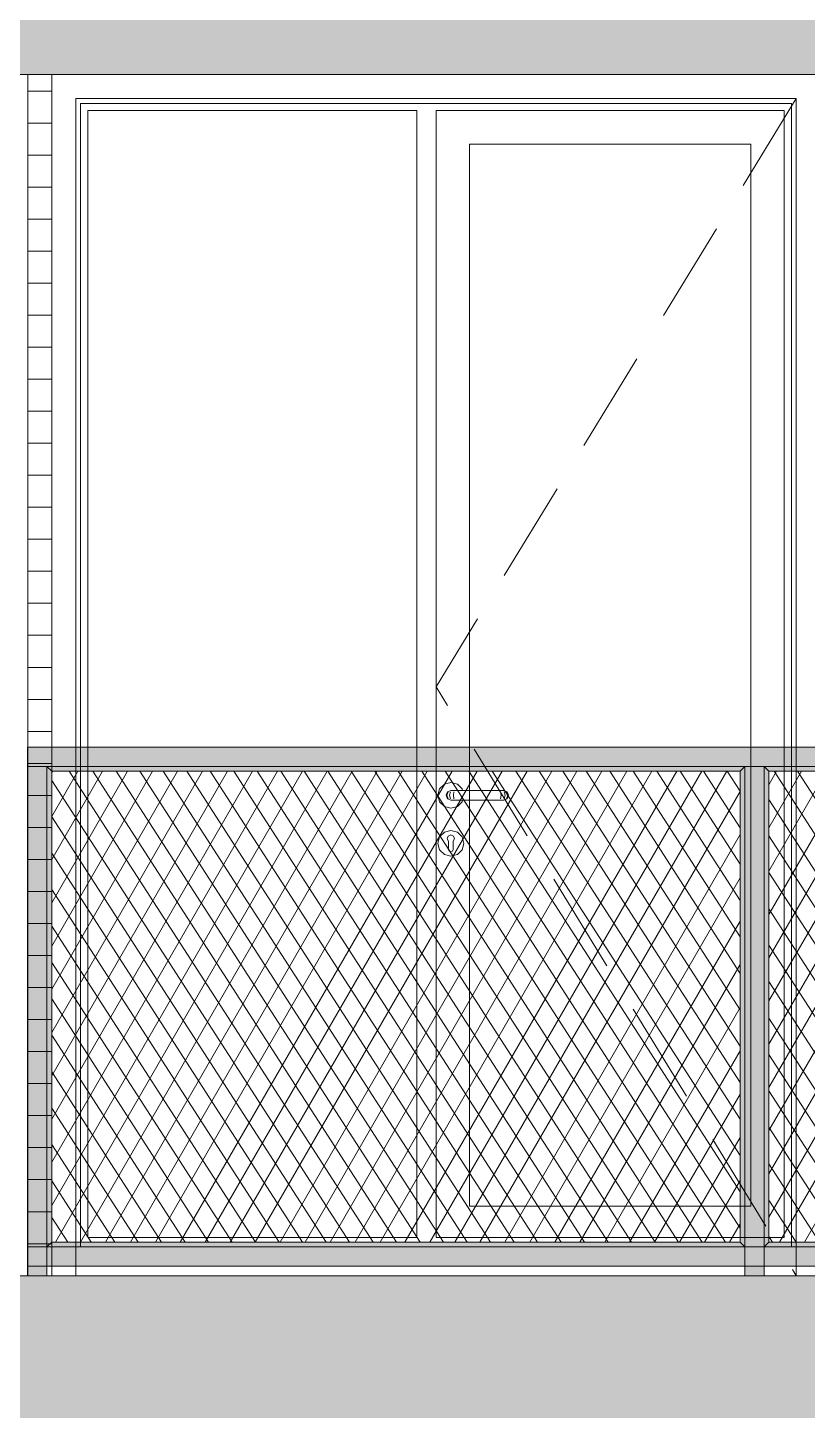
# Model space of a CAD drawing. Header units: millimetres. Extents: x 476244520 to 476657119, y 4620824743 to 4621446928.
# Drawn here: x 476547829 to 476549452, y 4621082065 to 4621084943 of the extents above; entities that cross this region are included whole.
import ezdxf

# ---------------------------------------------------------------- set-up
doc = ezdxf.new("R2010")
doc.units = ezdxf.units.MM
doc.header["$MEASUREMENT"] = 0
doc.linetypes.add('Hidden Line', pattern=[317.5, 211.666667, -105.833333])
for name, color, linetype, lineweight in [('2D Drafting - General_Pen_No__30_Pen_No__9_Pen_No__9_Pen_No__253', 252, 'Continuous', 0), ('2D Drafting - General_Pen_No__30_Pen_No__9_Pen_No__9_Pen_No__7', 7, 'Continuous', 0), ('2D Drafting - General_Pen_No__7_Pen_No__7', 7, 'Continuous', 0), ('New_2D Drafting - General_Pen_No__30_Pen_No__9_Pen_No__9_Pen_No__255', 255, 'Continuous', 0), ('New_2D Drafting - General_Pen_No__30_Pen_No__9_Pen_No__9_Pen_No__7', 7, 'Continuous', 0), ('New_2D Drafting - General_Pen_No__4', 7, 'Continuous', 0), ('New_2D Drafting - General_Pen_No__7', 7, 'Continuous', 0), ('New_Structural - Bearing_Pen_No__250', 7, 'Continuous', 0)]:
    doc.layers.add(name, color=color, linetype=linetype, lineweight=lineweight)
pattern_1 = [(60, (476844527.15, 4621385791.044), (-38.971143, 22.5), []), (122.833095, (476844527.15, 4621385791.044), (36.8060797, 18.75), [])]

msp = doc.modelspace()

# ---------------------------------------------------------------- hatches: boundary and pattern name
at = {"layer": '2D Drafting - General_Pen_No__30_Pen_No__9_Pen_No__9_Pen_No__253', "linetype": 'Continuous', "lineweight": 0}
h = msp.add_hatch(dxfattribs=at)
h.set_pattern_fill('BRICK___RUNNING_BOND', color=252, style=0, pattern_type=2)
h.set_pattern_definition([(0, (476584677.18, 4621075479.1), (0, 66.64), []), (90, (476584677.18, 4621075479.1), (-244.8, 0), [66.64, -66.64]), (90, (476584799.58, 4621075545.74), (-244.8, 0), [66.64, -66.64])])
h.paths.add_polyline_path([(476539459.138, 4621072645.531), (476540629.005, 4621072645.531), (476540629.014, 4621075245.539), (476540629.014, 4621076667.176), (476540629.014, 4621084845.531), (476540629.014, 4621085057.885), (476540629.014, 4621085545.532), (476546429.014, 4621085545.532), (476546429.014, 4621072645.531), (476553686.976, 4621072645.531), (476553729.155, 4621072645.531), (476553729.155, 4621075945.533), (476553729.155, 4621078445.544), (476553729.155, 4621079070.057), (476553729.155, 4621085545.544), (476557529.011, 4621085545.544), (476557529.011, 4621075245.549), (476556929.206, 4621075245.549), (476556929.206, 4621070445.499), (476563929.127, 4621070445.499), (476563929.127, 4621075251.999), (476563329.323, 4621075251.999), (476563329.323, 4621085545.544), (476567129.179, 4621085545.544), (476567129.179, 4621072645.445), (476569940.806, 4621072645.445), (476569940.806, 4621072645.531), (476570829.494, 4621072645.531), (476572429.494, 4621072645.531), (476574429.014, 4621072645.531), (476574429.014, 4621085545.532), (476580229.014, 4621085545.532), (476580229.014, 4621072645.531), (476581399.049, 4621072645.531), (476581399.049, 4621085945.125), (476580317.511, 4621085945.125), (476574428.978, 4621085945.125), (476553729.155, 4621085945.125), (476546829.014, 4621085945.125), (476539459.138, 4621085945.125)])
h.paths.add_polyline_path([(476546829.014, 4621082345.544), (476546829.014, 4621084845.531), (476553329.014, 4621084845.531), (476553329.014, 4621082345.544)], flags=0)
h.paths.add_polyline_path([(476546829.014, 4621075945.533), (476546829.014, 4621078445.544), (476553329.014, 4621078445.544), (476553329.014, 4621075945.533)], flags=0)
h.paths.add_polyline_path([(476546829.014, 4621079145.544), (476546829.014, 4621081645.544), (476553329.014, 4621081645.544), (476553329.014, 4621079145.544)], flags=0)
h.paths.add_polyline_path([(476549474.939, 4621072745.581), (476549479.055, 4621072745.581), (476549479.055, 4621075245.581), (476547879.055, 4621075245.582), (476547879.055, 4621072745.581)], flags=0)
h.paths.add_polyline_path([(476559629.231, 4621083245.531), (476559629.231, 4621084845.531), (476558029.231, 4621084845.531), (476558029.231, 4621083245.531)], flags=0)
h.paths.add_polyline_path([(476559629.231, 4621073645.531), (476559629.231, 4621075245.531), (476558029.231, 4621075245.531), (476558029.231, 4621073645.531)], flags=0)
h.paths.add_polyline_path([(476558029.236, 4621076845.531), (476559629.236, 4621076845.531), (476559629.236, 4621078445.531), (476558029.236, 4621078445.531)], flags=0)
h.paths.add_polyline_path([(476559629.236, 4621080045.531), (476559629.236, 4621081645.531), (476558029.236, 4621081645.531), (476558029.236, 4621080045.531)], flags=0)
h.paths.add_polyline_path([(476559629.014, 4621071445.531), (476559629.014, 4621072045.531), (476558029.442, 4621072045.531), (476558029.442, 4621071445.531)], flags=0)
h.paths.add_polyline_path([(476561228.792, 4621078445.531), (476561228.792, 4621076845.531), (476562828.792, 4621076845.531), (476562828.792, 4621078445.531)], flags=0)
h.paths.add_polyline_path([(476561228.792, 4621080045.531), (476562828.792, 4621080045.531), (476562828.792, 4621081645.531), (476561228.792, 4621081645.531)], flags=0)
h.paths.add_polyline_path([(476561228.797, 4621084845.531), (476561228.797, 4621083245.531), (476562828.797, 4621083245.531), (476562828.797, 4621084845.531)], flags=0)
h.paths.add_polyline_path([(476562828.369, 4621071445.531), (476562828.369, 4621072045.531), (476561228.797, 4621072045.531), (476561228.797, 4621071445.531)], flags=0)
h.paths.add_polyline_path([(476561228.797, 4621073645.531), (476562828.797, 4621073645.531), (476562828.797, 4621075245.531), (476561228.797, 4621075245.531)], flags=0)
h.paths.add_polyline_path([(476568178.997, 4621081645.582), (476568178.997, 4621079145.581), (476569778.997, 4621079145.581), (476569778.997, 4621081645.581)], flags=0)
h.paths.add_polyline_path([(476569778.997, 4621075945.581), (476569778.997, 4621078445.581), (476568178.997, 4621078445.582), (476568178.997, 4621075945.581)], flags=0)
h.paths.add_polyline_path([(476568178.997, 4621082345.581), (476569778.997, 4621082345.581), (476569778.997, 4621084845.581), (476568178.997, 4621084845.582)], flags=0)
h.paths.add_polyline_path([(476571779.011, 4621084845.581), (476571779.011, 4621082345.581), (476573379.011, 4621082345.581), (476573379.011, 4621084845.582)], flags=0)
h.paths.add_polyline_path([(476571779.011, 4621081645.581), (476571779.011, 4621079145.581), (476573379.011, 4621079145.581), (476573379.011, 4621081645.582)], flags=0)
h.paths.add_polyline_path([(476571779.011, 4621075245.581), (476571779.011, 4621072745.581), (476571783.128, 4621072745.581), (476573379.011, 4621072745.581), (476573379.011, 4621075245.582)], flags=0)
h.paths.add_polyline_path([(476571779.011, 4621075945.581), (476573379.011, 4621075945.581), (476573379.011, 4621078445.582), (476571779.011, 4621078445.581)], flags=0)
h = msp.add_hatch(dxfattribs=at)
h.set_pattern_fill('BRICK___RUNNING_BOND', color=252, style=0, pattern_type=2)
h.set_pattern_definition([(0, (476581327.28, 4621081879.104), (0, 66.64), []), (90, (476581327.28, 4621081879.1), (-244.8, 0), [66.64, -66.64]), (90, (476581449.68, 4621081945.74), (-244.8, 0), [66.64, -66.64])])
h.paths.add_polyline_path([(476547829.132, 4621084845.538), (476547829.132, 4621082345.544), (476547879.123, 4621082345.544), (476547879.123, 4621084845.538)])
at = {"layer": 'New_2D Drafting - General_Pen_No__30_Pen_No__9_Pen_No__9_Pen_No__255', "linetype": 'Continuous', "lineweight": 0}
for points in [[(476552329.014, 4621083445.538), (476552329.014, 4621083405.538), (476547829.014, 4621083405.538), (476547829.014, 4621083445.538)], [(476547869.014, 4621082345.544), (476547829.014, 4621082345.544), (476547829.014, 4621083405.538), (476547869.014, 4621083405.538)], [(476547869.014, 4621083405.538), (476547879.1, 4621083395.538), (476547879.1, 4621082415.51), (476547869.014, 4621082405.536)], [(476547879.1, 4621083395.538), (476547869.014, 4621083405.538), (476549322.014, 4621083405.538), (476549312.014, 4621083395.538)], [(476549322.014, 4621082405.536), (476549312.04, 4621082415.51), (476549312.014, 4621083395.538), (476549322.014, 4621083405.538)], [(476549362.014, 4621082345.51), (476549322.014, 4621082345.51), (476549322.014, 4621083405.538), (476549362.014, 4621083405.538)], [(476549372.014, 4621083395.538), (476549362.014, 4621083405.538), (476550795.988, 4621083405.538), (476550785.988, 4621083395.538)], [(476549362.014, 4621082405.536), (476549372.014, 4621082415.51), (476549372.014, 4621083395.538), (476549362.014, 4621083405.538)], [(476547879.1, 4621082415.491), (476547869.014, 4621082405.517), (476549322.014, 4621082405.517), (476549312.04, 4621082415.491)], [(476549372.014, 4621082415.51), (476549362.014, 4621082405.536), (476550796.014, 4621082405.536), (476550786.04, 4621082415.51)], [(476552329.014, 4621082405.536), (476552329.014, 4621082365.536), (476547829.014, 4621082365.536), (476547829.014, 4621082405.536)]]:
    msp.add_hatch(color=255, dxfattribs=at).paths.add_polyline_path(points)
at = {"layer": 'New_2D Drafting - General_Pen_No__7', "linetype": 'Continuous', "lineweight": 0}
h = msp.add_hatch(dxfattribs=at)
h.set_pattern_fill('BATT_INSULATION', style=0, pattern_type=2)
h.set_pattern_definition(pattern_1)
h.paths.add_polyline_path([(476549312.014, 4621083395.538), (476547879.1, 4621083395.538), (476547879.1, 4621082415.51), (476549312.04, 4621082415.51)])
h = msp.add_hatch(dxfattribs=at)
h.set_pattern_fill('BATT_INSULATION', style=0, pattern_type=2)
h.set_pattern_definition(pattern_1)
h.paths.add_polyline_path([(476550786.04, 4621083395.538), (476549372.014, 4621083395.538), (476549372.014, 4621082415.51), (476550786.04, 4621082415.51)])

# ---------------------------------------------------------------- linework, layer by layer
at = {"layer": '2D Drafting - General_Pen_No__30_Pen_No__9_Pen_No__9_Pen_No__7', "color": 7, "linetype": 'Continuous', "lineweight": 0, "flags": 128}
for points in [[(476546829.014, 4621082345.544), (476546829.014, 4621084845.531), (476553329.014, 4621084845.531), (476553329.014, 4621082345.544)], [(476547829.132, 4621084845.538), (476547829.132, 4621082345.544), (476547879.123, 4621082345.544), (476547879.123, 4621084845.538)]]:
    msp.add_lwpolyline(points, close=True, dxfattribs=at)
at = {"layer": '2D Drafting - General_Pen_No__7_Pen_No__7', "color": 7, "linetype": 'Continuous', "lineweight": 0, "flags": 128}
msp.add_lwpolyline([(476549474.998, 4621082345.538), (476547879.115, 4621082345.544), (476547879.123, 4621084845.544), (476549479.123, 4621084845.538)], dxfattribs=at)
for points in [[(476547929.123, 4621084795.543), (476549429.123, 4621084795.537), (476549429.115, 4621082345.539), (476547929.115, 4621082345.545)], [(476547939.123, 4621084785.543), (476549419.123, 4621084785.537), (476549419.115, 4621082405.54), (476547939.115, 4621082405.545)], [(476547954.123, 4621084770.542), (476548639.123, 4621084770.54), (476548639.115, 4621082425.543), (476547954.115, 4621082425.545)], [(476548679.119, 4621084770.54), (476549404.123, 4621084770.537), (476549404.115, 4621082425.54), (476548679.115, 4621082425.542)], [(476548749.123, 4621084700.54), (476549334.123, 4621084700.538), (476549334.115, 4621082490.54), (476548749.115, 4621082490.542)]]:
    msp.add_lwpolyline(points, close=True, dxfattribs=at)
at = {"layer": '2D Drafting - General_Pen_No__7_Pen_No__7', "color": 7, "linetype": 'Hidden Line', "lineweight": 0, "flags": 128}
msp.add_lwpolyline([(476549429.123, 4621084795.537), (476548679.119, 4621083571.417), (476549428.338, 4621082346.823)], dxfattribs=at)
at = {"layer": 'New_2D Drafting - General_Pen_No__30_Pen_No__9_Pen_No__9_Pen_No__7', "color": 7, "linetype": 'Continuous', "lineweight": 0, "flags": 128}
for points in [[(476552329.014, 4621083445.538), (476552329.014, 4621083405.538), (476547829.014, 4621083405.538), (476547829.014, 4621083445.538)], [(476547869.014, 4621082345.544), (476547829.014, 4621082345.544), (476547829.014, 4621083405.538), (476547869.014, 4621083405.538)], [(476547869.014, 4621083405.538), (476547879.1, 4621083395.538), (476547879.1, 4621082415.51), (476547869.014, 4621082405.536)], [(476547879.1, 4621083395.538), (476547869.014, 4621083405.538), (476549322.014, 4621083405.538), (476549312.014, 4621083395.538)], [(476549322.014, 4621082405.536), (476549312.04, 4621082415.51), (476549312.014, 4621083395.538), (476549322.014, 4621083405.538)], [(476549362.014, 4621082345.51), (476549322.014, 4621082345.51), (476549322.014, 4621083405.538), (476549362.014, 4621083405.538)], [(476549372.014, 4621083395.538), (476549362.014, 4621083405.538), (476550795.988, 4621083405.538), (476550785.988, 4621083395.538)], [(476549362.014, 4621082405.536), (476549372.014, 4621082415.51), (476549372.014, 4621083395.538), (476549362.014, 4621083405.538)], [(476547879.1, 4621082415.491), (476547869.014, 4621082405.517), (476549322.014, 4621082405.517), (476549312.04, 4621082415.491)], [(476549372.014, 4621082415.51), (476549362.014, 4621082405.536), (476550796.014, 4621082405.536), (476550786.04, 4621082415.51)], [(476552329.014, 4621082405.536), (476552329.014, 4621082365.536), (476547829.014, 4621082365.536), (476547829.014, 4621082405.536)]]:
    msp.add_lwpolyline(points, close=True, dxfattribs=at)
at = {"layer": 'New_2D Drafting - General_Pen_No__4', "color": 7, "linetype": 'Continuous', "lineweight": 0, "flags": 128}
for points in [[(476549312.014, 4621083395.538), (476547879.1, 4621083395.538), (476547879.1, 4621082415.51), (476549312.04, 4621082415.51)], [(476550786.04, 4621083395.538), (476549372.014, 4621083395.538), (476549372.014, 4621082415.51), (476550786.04, 4621082415.51)]]:
    msp.add_lwpolyline(points, close=True, dxfattribs=at)
at = {"layer": 'New_Structural - Bearing_Pen_No__250', "color": 7, "linetype": 'Continuous', "lineweight": 0}
for p, q in [((476548686.626, 4621083359.041), (476548683.008, 4621083345.541)), ((476548696.509, 4621083368.924), (476548686.626, 4621083359.041)), ((476548710.009, 4621083372.541), (476548696.509, 4621083368.924)), ((476548723.509, 4621083368.924), (476548710.009, 4621083372.541)), ((476548733.391, 4621083359.041), (476548723.509, 4621083368.924)), ((476548734.329, 4621083355.541), (476548733.391, 4621083359.041)), ((476548683.008, 4621083345.541), (476548686.626, 4621083332.041)), ((476548686.626, 4621083332.041), (476548696.508, 4621083322.158)), ((476548702.937, 4621083352.612), (476548700.008, 4621083345.541)), ((476548700.008, 4621083345.541), (476548702.937, 4621083338.47)), ((476548704.489, 4621083352.612), (476548701.73, 4621083345.541)), ((476548701.73, 4621083345.541), (476548704.489, 4621083338.47)), ((476548710.008, 4621083355.541), (476548702.937, 4621083352.612)), ((476548702.937, 4621083338.47), (476548710.008, 4621083335.541)), ((476548709.304, 4621083352.612), (476548707.192, 4621083345.541)), ((476548707.192, 4621083345.541), (476548709.304, 4621083338.47)), ((476548710.008, 4621083355.541), (476548711.15, 4621083355.541)), ((476548710.008, 4621083335.541), (476548711.15, 4621083335.541)), ((476548711.15, 4621083355.541), (476548714.402, 4621083355.541)), ((476548711.15, 4621083335.541), (476548714.402, 4621083335.541)), ((476548714.402, 4621083355.541), (476548719.268, 4621083355.541)), ((476548714.402, 4621083335.541), (476548719.268, 4621083335.541)), ((476548716.509, 4621083352.612), (476548715.366, 4621083345.541)), ((476548715.366, 4621083345.541), (476548716.509, 4621083338.47)), ((476548719.268, 4621083355.541), (476548725.008, 4621083355.541)), ((476548719.268, 4621083335.541), (476548725.008, 4621083335.541)), ((476548723.508, 4621083322.158), (476548733.391, 4621083332.041)), ((476548725.008, 4621083355.541), (476548805.008, 4621083355.541)), ((476548725.008, 4621083335.541), (476548805.008, 4621083335.541)), ((476548733.391, 4621083332.041), (476548734.329, 4621083335.541)), ((476548805.008, 4621083355.541), (476548810.749, 4621083355.541)), ((476548805.008, 4621083335.541), (476548810.749, 4621083335.541)), ((476548810.749, 4621083355.541), (476548815.615, 4621083355.541)), ((476548810.749, 4621083335.541), (476548815.615, 4621083335.541)), ((476548813.508, 4621083352.612), (476548814.651, 4621083345.541)), ((476548814.651, 4621083345.541), (476548813.508, 4621083338.469)), ((476548815.615, 4621083355.541), (476548818.867, 4621083355.541)), ((476548815.615, 4621083335.541), (476548818.867, 4621083335.541)), ((476548818.867, 4621083355.541), (476548820.008, 4621083355.541)), ((476548818.867, 4621083335.541), (476548820.008, 4621083335.541)), ((476548820.008, 4621083355.541), (476548827.08, 4621083352.612)), ((476548827.08, 4621083338.469), (476548820.008, 4621083335.541)), ((476548820.713, 4621083352.612), (476548822.825, 4621083345.54)), ((476548822.825, 4621083345.54), (476548820.713, 4621083338.469)), ((476548825.527, 4621083352.612), (476548828.286, 4621083345.54)), ((476548828.286, 4621083345.54), (476548825.527, 4621083338.469)), ((476548827.08, 4621083352.612), (476548830.008, 4621083345.54)), ((476548830.008, 4621083345.54), (476548827.08, 4621083338.469)), ((476548696.508, 4621083322.158), (476548710.008, 4621083318.541)), ((476548710.008, 4621083318.541), (476548723.508, 4621083322.158)), ((476548710.008, 4621083272.541), (476548696.508, 4621083268.924)), ((476548723.508, 4621083268.924), (476548710.008, 4621083272.541)), ((476548686.625, 4621083259.041), (476548683.008, 4621083245.541)), ((476548683.008, 4621083245.541), (476548686.625, 4621083232.041)), ((476548696.508, 4621083268.924), (476548686.625, 4621083259.041)), ((476548703.288, 4621083257.181), (476548702.54, 4621083255.233)), ((476548705.008, 4621083249.941), (476548702.54, 4621083255.233)), ((476548703.288, 4621083257.181), (476548704.633, 4621083260.685)), ((476548704.633, 4621083260.685), (476548710.008, 4621083262.966)), ((476548705.008, 4621083248.428), (476548705.008, 4621083249.941)), ((476548705.008, 4621083248.428), (476548705.008, 4621083245.541)), ((476548705.008, 4621083245.541), (476548705.008, 4621083242.654)), ((476548710.008, 4621083262.966), (476548715.383, 4621083260.685)), ((476548717.476, 4621083255.233), (476548715.008, 4621083249.941)), ((476548715.008, 4621083249.941), (476548715.008, 4621083248.428)), ((476548715.008, 4621083248.428), (476548715.008, 4621083245.541)), ((476548715.008, 4621083245.541), (476548715.008, 4621083242.654)), ((476548716.728, 4621083257.181), (476548715.383, 4621083260.685)), ((476548716.728, 4621083257.181), (476548717.476, 4621083255.233)), ((476548733.391, 4621083259.041), (476548723.508, 4621083268.924)), ((476548737.008, 4621083245.541), (476548733.391, 4621083259.041)), ((476548733.391, 4621083232.041), (476548737.008, 4621083245.541)), ((476548686.625, 4621083232.041), (476548696.508, 4621083222.158)), ((476548696.508, 4621083222.158), (476548710.008, 4621083218.541)), ((476548705.008, 4621083242.654), (476548705.008, 4621083236.881)), ((476548705.008, 4621083236.881), (476548705.008, 4621083233.041)), ((476548706.473, 4621083229.505), (476548705.008, 4621083233.041)), ((476548710.008, 4621083228.041), (476548706.473, 4621083229.505)), ((476548713.544, 4621083229.505), (476548710.008, 4621083228.041)), ((476548710.008, 4621083218.541), (476548723.508, 4621083222.158)), ((476548715.008, 4621083233.041), (476548713.544, 4621083229.505)), ((476548715.008, 4621083242.654), (476548715.008, 4621083236.881)), ((476548715.008, 4621083236.881), (476548715.008, 4621083233.041)), ((476548723.508, 4621083222.158), (476548733.391, 4621083232.041))]:
    msp.add_line(p, q, dxfattribs=at)

doc.saveas('drawing.dxf')
